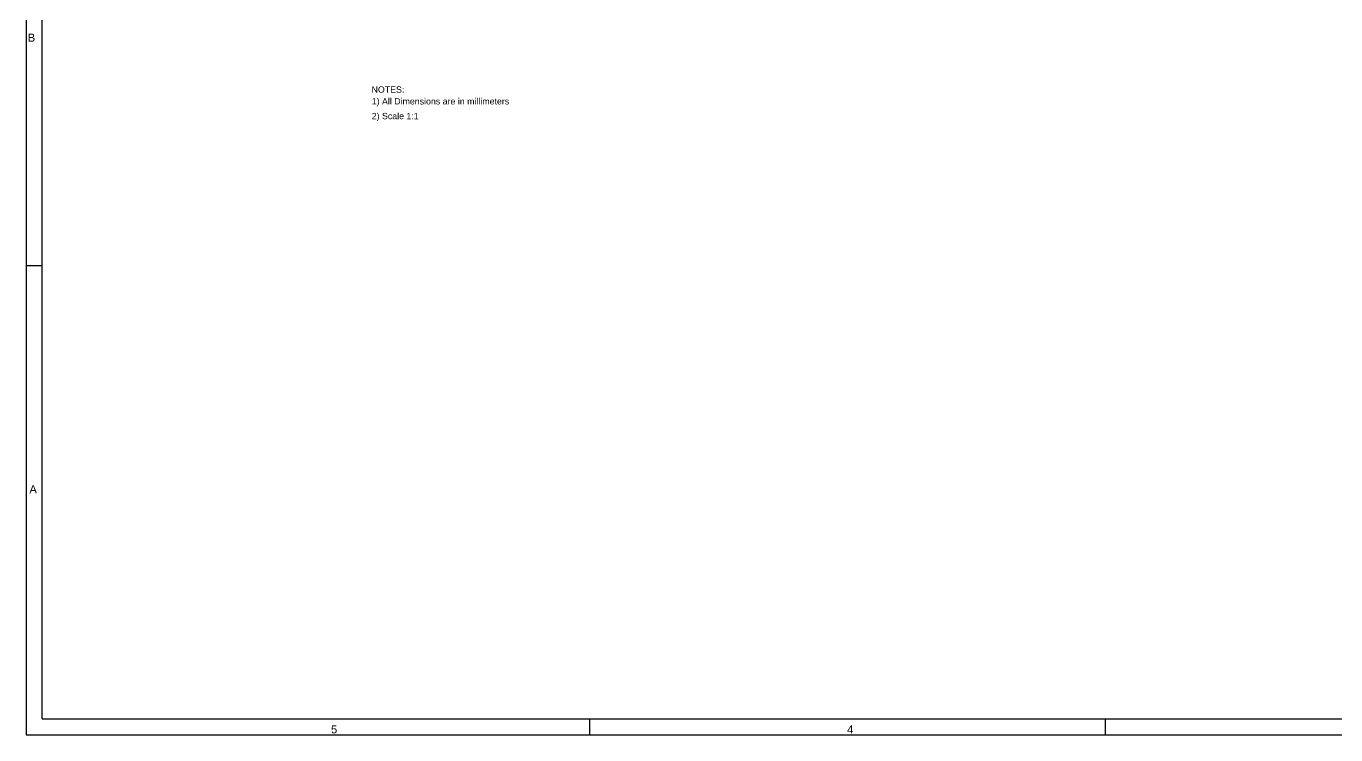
# Model space of a CAD drawing. Header units: millimetres. Extents: x -156 to 264, y -126 to 171.
# Drawn here: x -155.5 to 52.3, y -126 to -13.6 of the extents above; entities that cross this region are included whole.
import ezdxf

# ---------------------------------------------------------------- set-up
doc = ezdxf.new("R2010")
doc.units = ezdxf.units.MM
doc.header["$MEASUREMENT"] = 0
doc.layers.add('DIMENSION', color=7, linetype='Continuous', true_color=0xffffff)

msp = doc.modelspace()

# ---------------------------------------------------------------- linework, layer by layer
at = {"layer": 'DIMENSION'}
for points in [[(-155.53, 170.95), (-155.53, -125.97)], [(-152.99, -123.43), (-152.99, 168.41), (15.67, 168.41), (15.67, 170.95)], [(-155.53, -51.55), (-152.99, -51.55)], [(-152.99, -123.43), (261.79, -123.43)], [(-66.12, -123.43), (-66.12, -125.97)], [(15.67, -123.43), (15.67, -125.97)], [(-155.53, -125.97), (264.33, -125.97)]]:
    msp.add_lwpolyline(points, dxfattribs=at)

# ---------------------------------------------------------------- texts
at = {"layer": 'DIMENSION', "attachment_point": 7, "line_spacing_factor": 0.963855}
for s, insert, char_height, width in [('\\fArial;B', (-155.28, -16.03), 1.27, 2.234), ('\\fArial;NOTES:', (-100.73, -24.14), 1, 5.9096), ('\\fArial;1) All Dimensions are in millimeters', (-100.7, -26.29), 1, 22.4518), ('\\fArial;2) Scale 1:1', (-100.7, -28.63), 1, 8.1084), ('\\fArial;A', (-155.02, -87.66), 1.27, 2.4405), ('\\fArial;5', (-107.16, -125.76), 1.27, 2.1039), ('\\fArial;4', (-25.27, -125.76), 1.27, 2.1575)]:
    msp.add_mtext(s, dxfattribs=dict(at, insert=insert, char_height=char_height, width=width))

doc.saveas('drawing.dxf')
